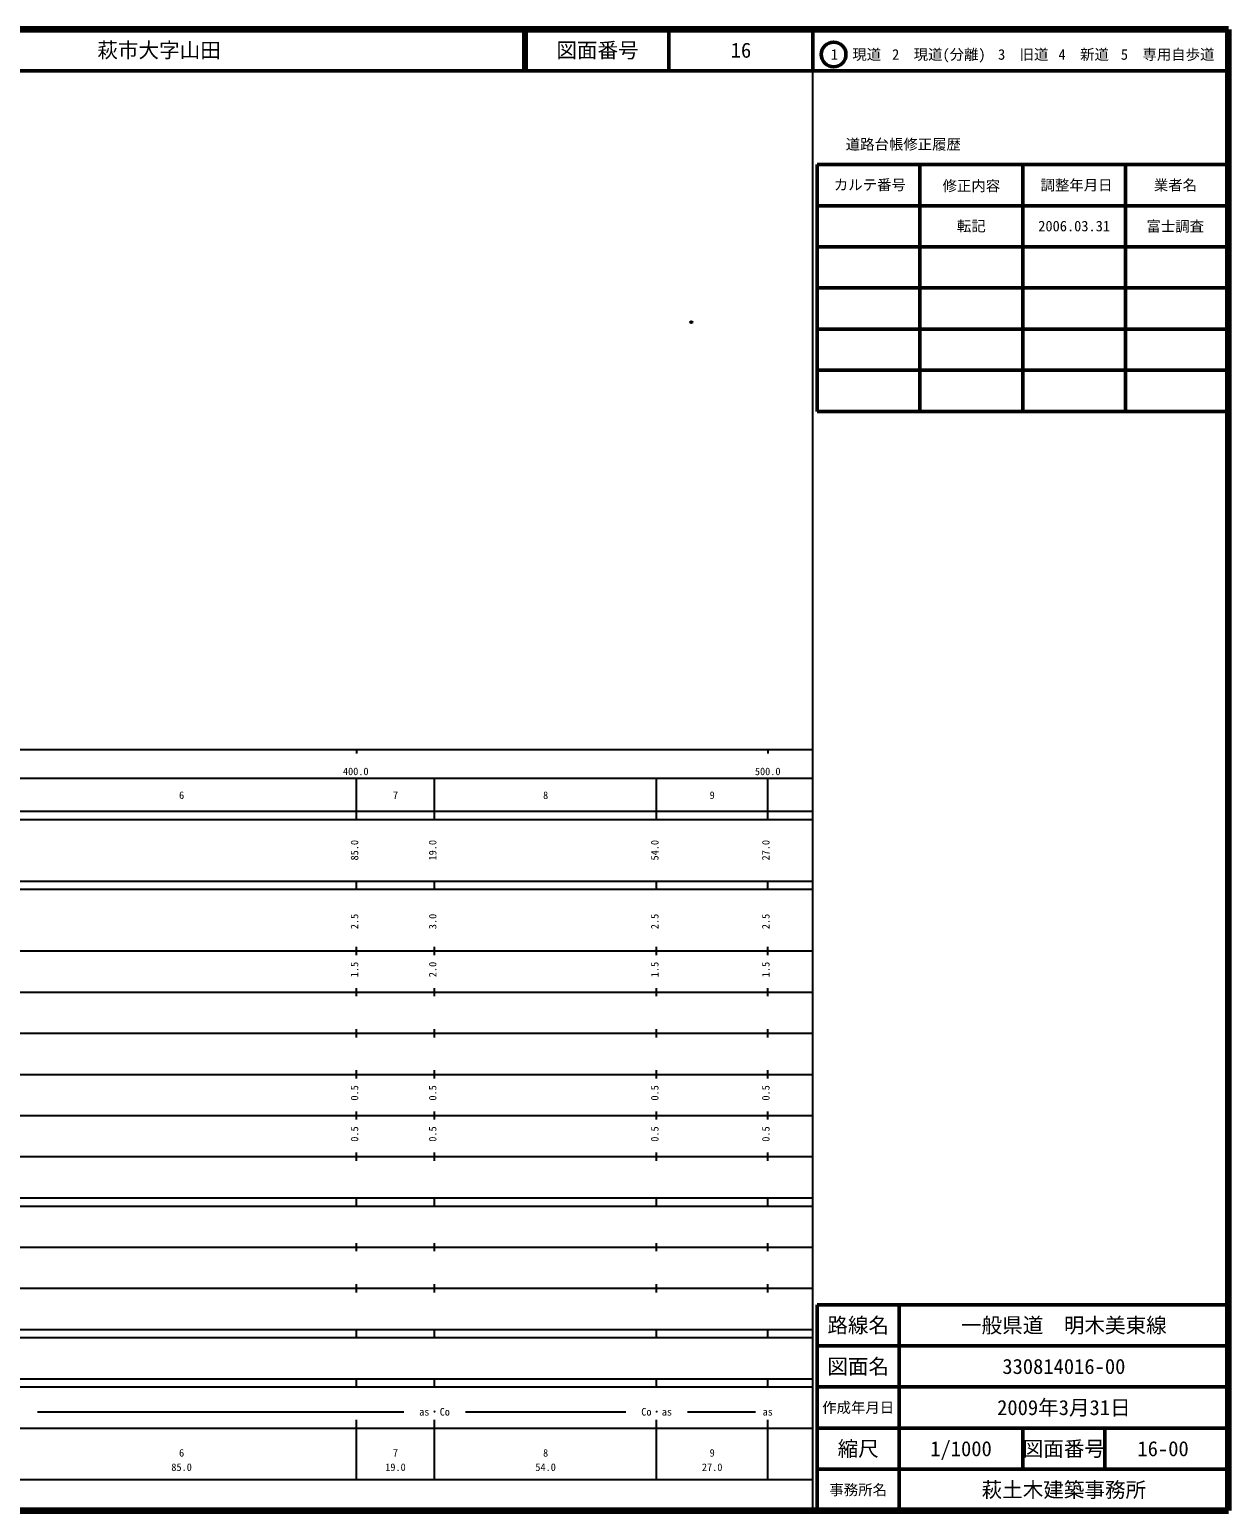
# Model space of a CAD drawing. Units: millimetres on the paper. Extents: x 40 to 680, y 20 to 380.
# Drawn here: x 388.6 to 680, y 20 to 380 of the extents above; entities that cross this region are included whole.
import ezdxf
from ezdxf.enums import TextEntityAlignment as Align

# ---------------------------------------------------------------- set-up
doc = ezdxf.new("R2010")
doc.units = ezdxf.units.MM
doc.header["$PDMODE"] = 32
doc.header["$PDSIZE"] = 0.5
doc.layers.add('M-OTRS', color=6, linetype='Continuous')
doc.layers.add('M-TTL-TXT', color=7, linetype='Continuous')
for name, color, linetype, lineweight in [('M-TTL', 2, 'Continuous', 140), ('M-TTL-BAND', 7, 'Continuous', 25), ('M-TTL-FRAM', 2, 'Continuous', 50), ('M-TTL-LINE', 7, 'Continuous', 50)]:
    doc.layers.add(name, color=color, linetype=linetype, lineweight=lineweight)
doc.styles.add('ＭＳ ゴシック', font='')
doc.styles.get('ＭＳ ゴシック').set_extended_font_data('MS Gothic')

msp = doc.modelspace()

# ---------------------------------------------------------------- linework, layer by layer
at = {"layer": 'M-OTRS'}
msp.add_point((549.427, 308.898), dxfattribs=at)
at = {"layer": 'M-TTL'}
for p, q in [((680, 380), (40, 380)), ((680, 20), (680, 380)), ((40, 20), (680, 20))]:
    msp.add_line(p, q, dxfattribs=at)
at = {"layer": 'M-TTL-BAND'}
for p, q in [((579, 20), (579, 370)), ((40, 205), (579, 205)), ((468, 205), (468, 204)), ((568, 205), (568, 204)), ((68, 198), (579, 198)), ((468, 188), (468, 198)), ((487, 188), (487, 198)), ((541, 188), (541, 198)), ((568, 188), (568, 198)), ((40, 190), (579, 190)), ((40, 188), (579, 188)), ((40, 173), (579, 173)), ((468, 171), (468, 173)), ((487, 171), (487, 173)), ((541, 171), (541, 173)), ((568, 171), (568, 173)), ((40, 171), (579, 171)), ((40, 156), (579, 156)), ((468, 155), (468, 157)), ((487, 155), (487, 157)), ((541, 155), (541, 157)), ((568, 155), (568, 157)), ((46, 146), (579, 146)), ((468, 145), (468, 147)), ((487, 145), (487, 147)), ((541, 145), (541, 147)), ((568, 145), (568, 147)), ((468, 135), (468, 137)), ((487, 135), (487, 137)), ((541, 135), (541, 137)), ((568, 135), (568, 137)), ((52, 136), (579, 136)), ((46, 126), (579, 126)), ((468, 125), (468, 127)), ((487, 125), (487, 127)), ((541, 125), (541, 127)), ((568, 125), (568, 127)), ((52, 116), (579, 116)), ((468, 115), (468, 117)), ((487, 115), (487, 117)), ((541, 115), (541, 117)), ((568, 115), (568, 117)), ((46, 106), (579, 106)), ((468, 105), (468, 107)), ((487, 105), (487, 107)), ((541, 105), (541, 107)), ((568, 105), (568, 107)), ((40, 96), (579, 96)), ((40, 94), (579, 94)), ((468, 94), (468, 96)), ((487, 94), (487, 96)), ((541, 94), (541, 96)), ((568, 94), (568, 96)), ((49, 84), (579, 84)), ((468, 83), (468, 85)), ((487, 83), (487, 85)), ((541, 83), (541, 85)), ((568, 83), (568, 85)), ((40, 74), (579, 74)), ((468, 73), (468, 75)), ((487, 73), (487, 75)), ((541, 73), (541, 75)), ((568, 73), (568, 75)), ((40, 64), (579, 64)), ((40, 62), (579, 62)), ((468, 62), (468, 64)), ((487, 62), (487, 64)), ((541, 62), (541, 64)), ((568, 62), (568, 64)), ((40, 52), (579, 52)), ((468, 50), (468, 52)), ((487, 50), (487, 52)), ((541, 50), (541, 52)), ((568, 50), (568, 52)), ((40, 50), (579, 50)), ((390.5, 44), (479.5, 44)), ((494.5, 44), (533.5, 44)), ((548.5, 44), (565, 44)), ((40, 40), (579, 40)), ((468, 27.5), (468, 42)), ((487, 27.5), (487, 42)), ((541, 27.5), (541, 42)), ((568, 27.5), (568, 42)), ((68, 27.5), (579, 27.5))]:
    msp.add_line(p, q, dxfattribs=at)
at = {"layer": 'M-TTL-FRAM'}
for p, q in [((580, 347.197), (580, 287.197)), ((580, 347.197), (680, 347.197)), ((580, 287.197), (680, 287.197)), ((680, 70), (580, 70)), ((580, 70), (580, 20))]:
    msp.add_line(p, q, dxfattribs=at)
at = {"layer": 'M-TTL-LINE'}
for p, q in [((508.747, 380), (508.747, 370)), ((509.247, 380), (509.247, 370)), ((543.997, 380), (543.997, 370)), ((579, 380), (579, 370)), ((40, 370), (680, 370)), ((605, 347.197), (605, 287.197)), ((630, 347.197), (630, 287.197)), ((655, 347.197), (655, 287.197)), ((580, 337.197), (680, 337.197)), ((580, 327.197), (680, 327.197)), ((580, 317.197), (680, 317.197)), ((580, 307.197), (680, 307.197)), ((580, 297.197), (680, 297.197)), ((600, 70), (600, 20)), ((680, 60), (580, 60)), ((680, 50), (580, 50)), ((680, 40), (580, 40)), ((630, 40), (630, 30)), ((650, 40), (650, 30)), ((680, 30), (580, 30))]:
    msp.add_line(p, q, dxfattribs=at)
msp.add_circle((584.031, 373.958), 3, dxfattribs=at)

# ---------------------------------------------------------------- texts
at = {"layer": 'M-TTL-BAND', "style": 'ＭＳ ゴシック'}
for s, p in [('400.0', (467.844, 198.195)), ('500.0', (568, 198.195)), ('6', (425.5, 192.405)), ('7', (477.5, 192.405)), ('8', (514, 192.405)), ('9', (554.5, 192.405)), ('as・Co', (487, 42.5)), ('Co・as', (541, 42.5)), ('as', (568, 42.5)), ('6', (425.5, 32.523)), ('7', (477.5, 32.523)), ('8', (514, 32.523)), ('9', (554.5, 32.523)), ('85.0', (425.5, 29.033)), ('19.0', (477.5, 29.033)), ('54.0', (514, 29.033)), ('27.0', (554.5, 29.033))]:
    msp.add_text(s, height=1.833, dxfattribs=at).set_placement(p, align=Align.BOTTOM_CENTER)
for s, p in [('85.0', (469, 180.5)), ('19.0', (488, 180.5)), ('54.0', (542, 180.5)), ('27.0', (569, 180.5)), ('2.5', (469, 163.174)), ('3.0', (488, 163.174)), ('2.5', (542, 163.174)), ('2.5', (569, 163.174)), ('1.5', (469, 151.5)), ('2.0', (488, 151.5)), ('1.5', (542, 151.5)), ('1.5', (569, 151.5)), ('0.5', (469, 121.5)), ('0.5', (488, 121.5)), ('0.5', (542, 121.5)), ('0.5', (569, 121.5)), ('0.5', (469, 111.5)), ('0.5', (488, 111.5)), ('0.5', (542, 111.5)), ('0.5', (569, 111.5))]:
    msp.add_text(s, height=1.833, rotation=90, dxfattribs=at).set_placement(p, align=Align.BOTTOM_CENTER)
at = {"layer": 'M-TTL-TXT', "style": 'ＭＳ ゴシック'}
msp.add_text('萩市大字山田', height=3.666, dxfattribs=at).set_placement((405.024, 375), align=Align.MIDDLE_LEFT)
for s, height, p in [('図面番号', 3.666, (526.622, 375)), ('16', 3.666, (561.497, 375)), ('1\u3000現道', 2.566, (589.448, 373.958)), ('2\u3000現道(分離)', 2.566, (609.619, 373.958)), ('3\u3000旧道', 2.566, (630.121, 373.958)), ('4\u3000新道', 2.566, (644.824, 373.958)), ('5\u3000専用自歩道', 2.566, (665.228, 373.958)), ('道路台帳修正履歴', 2.566, (600.968, 352.113)), ('カルテ番号', 2.566, (592.839, 342.277)), ('修正内容', 2.566, (617.509, 342.023)), ('調整年月日', 2.566, (643.089, 342.197)), ('業者名', 2.566, (667.134, 342.197)), ('転記', 2.566, (617.5, 332.245)), ('2006.03.31', 2.566, (642.5, 332.245)), ('富士調査', 2.566, (667.077, 332.189)), ('路線名', 3.666, (590, 65)), ('路線名', 3.666, (590, 65)), ('一般県道\u3000明木美東線', 3.666, (640, 65)), ('図面名', 3.666, (590, 55)), ('図面名', 3.666, (590, 55)), ('330814016-00', 3.666, (640, 55)), ('2009年3月31日', 3.666, (640, 45)), ('作成年月日', 2.566, (590, 45)), ('作成年月日', 2.566, (590, 45)), ('縮尺', 3.666, (590, 35)), ('縮尺', 3.666, (590, 35)), ('1/1000', 3.666, (615, 35)), ('図面番号', 3.666, (640, 35)), ('図面番号', 3.666, (640, 35)), ('16-00', 3.666, (664.125, 35)), ('事務所名', 2.566, (590, 25)), ('事務所名', 2.566, (590, 25)), ('萩土木建築事務所', 3.666, (640, 25))]:
    msp.add_text(s, height=height, dxfattribs=at).set_placement(p, align=Align.MIDDLE_CENTER)

doc.saveas('drawing.dxf')
